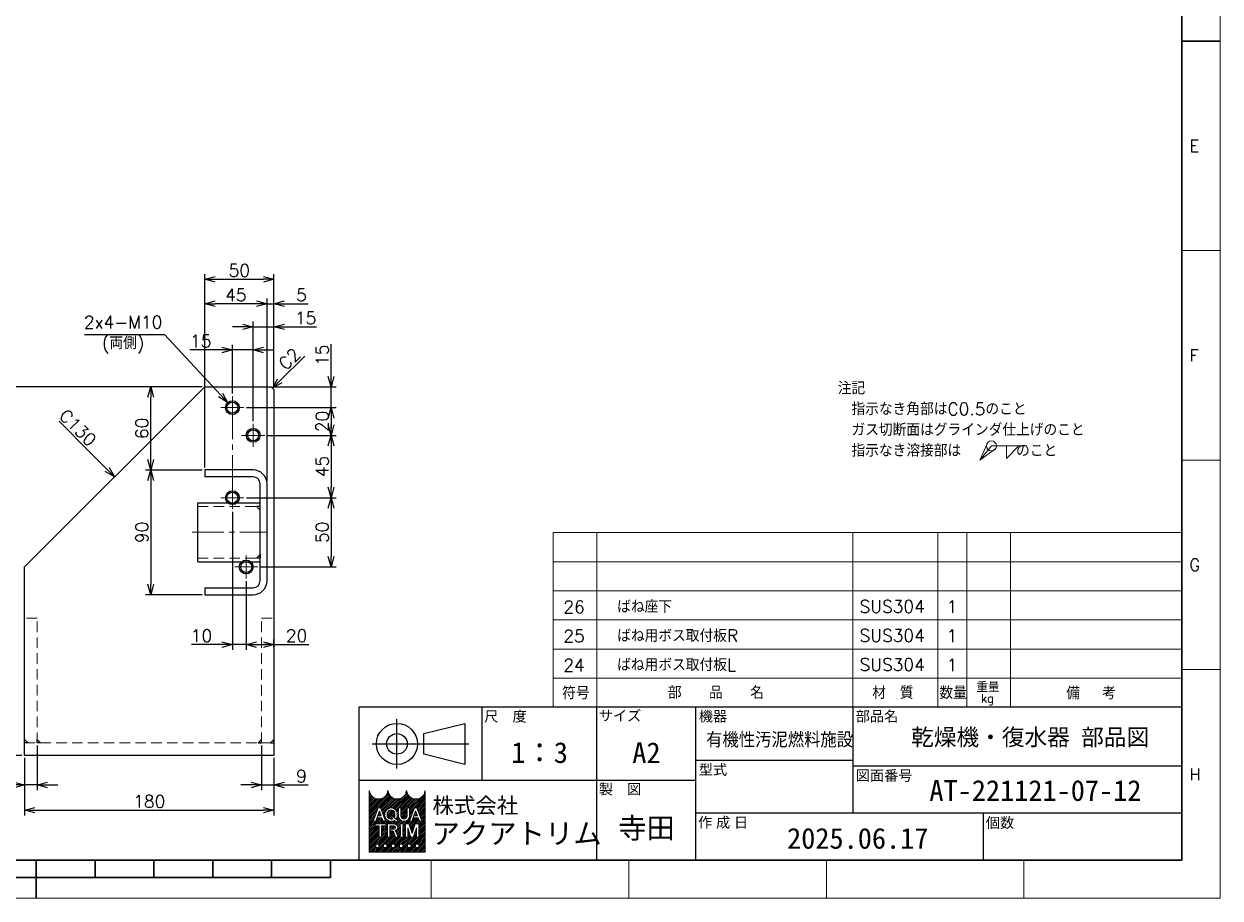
# Model space of a CAD drawing. Header units: millimetres. Extents: x 0 to 1764, y -17 to 1242.
# Drawn here: x 901 to 1764, y 0 to 631 of the extents above; entities that cross this region are included whole.
import ezdxf
from ezdxf.enums import TextEntityAlignment as Align

# ---------------------------------------------------------------- set-up
doc = ezdxf.new("R2010")
doc.units = ezdxf.units.MM
doc.header["$LTSCALE"] = 1.2
doc.header["$PDMODE"] = 99
doc.header["$PDSIZE"] = 1
doc.linetypes.add('CENTER2', pattern=[28.575, 19.05, -3.175, 3.175, -3.175])
doc.linetypes.add('HIDDEN', pattern=[9.525, 6.35, -3.175])
for name, color, linetype, lineweight in [('04_HIDDEN', 2, 'HIDDEN', 13), ('05_CENTER', 4, 'CENTER2', 13), ('07_TEXT', 3, 'Continuous', 13), ('08_DIM', 3, 'Continuous', 13), ('90_FRAME', 5, 'Continuous', 35)]:
    doc.layers.add(name, color=color, linetype=linetype, lineweight=lineweight)
doc.layers.add('91_BLANK', color=5, linetype='Continuous', lineweight=0, plot=False)
doc.styles.add('KSS_TXT', font='txt.shx', dxfattribs={"bigfont": 'extfont2.shx'})
doc.styles.add('KSS_TXT_L', font='txt.shx', dxfattribs={"height": 3, "bigfont": 'extfont2.shx'})
doc.styles.add('MS_G', font='MS Gothic.ttf')
doc.styles.get("Standard").update_dxf_attribs({"font": 'txt.shx', "bigfont": 'extfont2.shx'})
doc.styles.add('表題用', font='MS PGothic.ttf')
doc.dimstyles.new('KSS_DIM', dxfattribs={"dimscale": 3, "dimtxt": 3, "dimasz": 2.5, "dimexe": 1.25, "dimexo": 0.625, "dimtad": 1, "dimdsep": 46, "dimtxsty": 'KSS_TXT', "dimblk": 'OPEN30', "dimcen": 0, "dimazin": 2, "dimtfac": 0.75, "dimtmove": 0, "dimatfit": 3, "dimldrblk": 'OPEN30', "dimfxl": 1.25, "dimtolj": 1, "dimarcsym": 0})
doc.dimstyles.new('KSS_DIM$3', dxfattribs={"dimscale": 3, "dimtxt": 3, "dimasz": 2.5, "dimexe": 1.25, "dimexo": 0.625, "dimtad": 1, "dimtih": 1, "dimtoh": 1, "dimdsep": 46, "dimtxsty": 'KSS_TXT', "dimblk": 'OPEN30', "dimcen": 0, "dimazin": 2, "dimtfac": 0.75, "dimtofl": 0, "dimtmove": 0, "dimatfit": 3, "dimldrblk": 'OPEN30', "dimfxl": 1.25, "dimtolj": 1, "dimarcsym": 0})

# ---------------------------------------------------------------- blocks, each defined once
blk = doc.blocks.new('Weld-line')
blk.add_line((0, 0), (1, 0))
blk = doc.blocks.new('Weld10-s5')
blk.add_circle((0, 0), 2)
blk = doc.blocks.new('Weld10-a1')
for p, q in [((5, 0), (0, 5)), ((0, 5), (0, 0)), ((0, 0), (5, 0))]:
    blk.add_line(p, q)
at = {"width": 0.9}
blk.add_attdef('S', text='', height=2.8, dxfattribs=at).set_placement((-2, 1), align=Align.RIGHT)
blk.add_attdef('L', (8, 1), '', height=2.8, dxfattribs=at)
blk = doc.blocks.new('_Open30')
at = {"color": 0, "linetype": 'ByBlock', "lineweight": -2}
for p, q in [((-1, 0.268), (0, 0)), ((0, 0), (-1, -0.268)), ((0, 0), (-1, 0))]:
    blk.add_line(p, q, dxfattribs=at)
blk = doc.blocks.new('M10Tz_1')
at = {"color": 0}
for radius in [5, 4]:
    blk.add_circle((0, 0), radius, dxfattribs=at)
at = {"layer": '05_CENTER'}
for p, q in [((8.34, 0), (-8.34, 0)), ((0, -8.34), (0, 8.34))]:
    blk.add_line(p, q, dxfattribs=at)
blk = doc.blocks.new('*D223')
at = {"layer": '08_DIM', "color": 0, "lineweight": -2, "transparency": 16777216}
for p, q in [((1066.17, 344.24), (1066.17, 416.14)), ((1081.17, 368.9), (1081.17, 416.14)), ((1058.67, 412.39), (1051.17, 412.39)), ((1066.17, 412.39), (1081.17, 412.39)), ((1088.67, 412.39), (1111.92, 412.39))]:
    blk.add_line(p, q, dxfattribs=at)
at = {"layer": 'Defpoints', "color": 0, "transparency": 16777216}
for p in [(1081.17, 412.39), (1081.17, 367.02), (1066.17, 342.37)]:
    blk.add_point(p, dxfattribs=at)
at = {"layer": '08_DIM', "color": 0, "lineweight": -2, "transparency": 16777216, "xscale": 7.5, "yscale": 7.5, "zscale": 7.5}
blk.add_blockref('_Open30', (1066.17, 412.39), dxfattribs=at)
at = {"layer": '08_DIM', "color": 0, "lineweight": -2, "transparency": 16777216, "xscale": 7.5, "yscale": 7.5, "zscale": 7.5, "rotation": 180}
blk.add_blockref('_Open30', (1081.17, 412.39), dxfattribs=at)
at = {"layer": '08_DIM', "color": 0, "transparency": 16777216, "insert": (1104.05, 418.77), "char_height": 9, "attachment_point": 5, "style": 'KSS_TXT'}
blk.add_mtext('\\A1;15', dxfattribs=at)
blk = doc.blocks.new('*D224')
at = {"layer": '08_DIM', "color": 0, "lineweight": -2, "transparency": 16777216}
for p, q in [((1051.17, 364.24), (1051.17, 399.43)), ((1066.17, 344.24), (1066.17, 399.43)), ((1043.67, 395.68), (1020.42, 395.68)), ((1066.17, 395.68), (1051.17, 395.68)), ((1073.67, 395.68), (1081.17, 395.68))]:
    blk.add_line(p, q, dxfattribs=at)
at = {"layer": 'Defpoints', "color": 0, "transparency": 16777216}
for p in [(1051.17, 395.68), (1051.17, 362.37), (1066.17, 342.37)]:
    blk.add_point(p, dxfattribs=at)
at = {"layer": '08_DIM', "color": 0, "lineweight": -2, "transparency": 16777216, "xscale": 7.5, "yscale": 7.5, "zscale": 7.5}
blk.add_blockref('_Open30', (1051.17, 395.68), dxfattribs=at)
at = {"layer": '08_DIM', "color": 0, "lineweight": -2, "transparency": 16777216, "xscale": 7.5, "yscale": 7.5, "zscale": 7.5, "rotation": 180}
blk.add_blockref('_Open30', (1066.17, 395.68), dxfattribs=at)
at = {"layer": '08_DIM', "color": 0, "transparency": 16777216, "insert": (1028.3, 402.07), "char_height": 9, "attachment_point": 5, "style": 'KSS_TXT'}
blk.add_mtext('\\A1;15', dxfattribs=at)
blk = doc.blocks.new('*D225')
at = {"layer": '08_DIM', "color": 0, "lineweight": -2, "transparency": 16777216}
for p, q in [((1016.3, 369.02), (988.48, 369.02)), ((992.23, 316.52), (992.23, 361.52)), ((1029.3, 309.02), (988.48, 309.02))]:
    blk.add_line(p, q, dxfattribs=at)
at = {"layer": 'Defpoints', "color": 0, "transparency": 16777216}
for p in [(992.23, 369.02), (1018.17, 369.02), (1031.17, 309.02)]:
    blk.add_point(p, dxfattribs=at)
at = {"layer": '08_DIM', "color": 0, "lineweight": -2, "transparency": 16777216, "xscale": 7.5, "yscale": 7.5, "zscale": 7.5}
for p, rotation in [((992.23, 369.02), 90), ((992.23, 309.02), 270)]:
    blk.add_blockref('_Open30', p, dxfattribs=dict(at, rotation=rotation))
at = {"layer": '08_DIM', "color": 0, "transparency": 16777216, "insert": (985.86, 339.02), "char_height": 9, "attachment_point": 5, "rotation": 90, "style": 'KSS_TXT'}
blk.add_mtext('\\A1;60', dxfattribs=at)
blk = doc.blocks.new('*D226')
at = {"layer": '08_DIM', "color": 0, "lineweight": -2, "transparency": 16777216}
for p, q in [((1029.3, 309.02), (988.48, 309.02)), ((992.23, 301.52), (992.23, 226.52)), ((1029.3, 219.02), (988.48, 219.02))]:
    blk.add_line(p, q, dxfattribs=at)
at = {"layer": 'Defpoints', "color": 0, "transparency": 16777216}
for p in [(1031.17, 309.02), (992.23, 219.02), (1031.17, 219.02)]:
    blk.add_point(p, dxfattribs=at)
at = {"layer": '08_DIM', "color": 0, "lineweight": -2, "transparency": 16777216, "xscale": 7.5, "yscale": 7.5, "zscale": 7.5}
for p, rotation in [((992.23, 309.02), 90), ((992.23, 219.02), 270)]:
    blk.add_blockref('_Open30', p, dxfattribs=dict(at, rotation=rotation))
at = {"layer": '08_DIM', "color": 0, "transparency": 16777216, "insert": (985.86, 264.02), "char_height": 9, "attachment_point": 5, "rotation": 90, "style": 'KSS_TXT'}
blk.add_mtext('\\A1;90', dxfattribs=at)
blk = doc.blocks.new('*D227')
at = {"layer": '08_DIM', "color": 0, "lineweight": -2, "transparency": 16777216}
for p, q in [((1122.39, 376.52), (1122.39, 399.77)), ((1081.05, 369.02), (1126.14, 369.02)), ((1122.39, 354.02), (1122.39, 369.02)), ((1061.39, 354.02), (1126.14, 354.02)), ((1122.39, 346.52), (1122.39, 339.02))]:
    blk.add_line(p, q, dxfattribs=at)
at = {"layer": 'Defpoints', "color": 0, "transparency": 16777216}
for p in [(1079.17, 369.02), (1122.39, 369.02), (1059.51, 354.02)]:
    blk.add_point(p, dxfattribs=at)
at = {"layer": '08_DIM', "color": 0, "lineweight": -2, "transparency": 16777216, "xscale": 7.5, "yscale": 7.5, "zscale": 7.5}
for p, rotation in [((1122.39, 369.02), 270), ((1122.39, 354.02), 90)]:
    blk.add_blockref('_Open30', p, dxfattribs=dict(at, rotation=rotation))
at = {"layer": '08_DIM', "color": 0, "transparency": 16777216, "insert": (1116.01, 391.9), "char_height": 9, "attachment_point": 5, "rotation": 90, "style": 'KSS_TXT'}
blk.add_mtext('\\A1;15', dxfattribs=at)
blk = doc.blocks.new('*D228')
at = {"layer": '08_DIM', "color": 0, "lineweight": -2, "transparency": 16777216}
for p, q in [((1061.39, 354.02), (1126.14, 354.02)), ((1122.39, 346.52), (1122.39, 341.52)), ((1076.39, 334.02), (1126.14, 334.02))]:
    blk.add_line(p, q, dxfattribs=at)
at = {"layer": 'Defpoints', "color": 0, "transparency": 16777216}
for p in [(1059.51, 354.02), (1074.51, 334.02), (1122.39, 334.02)]:
    blk.add_point(p, dxfattribs=at)
at = {"layer": '08_DIM', "color": 0, "lineweight": -2, "transparency": 16777216, "xscale": 7.5, "yscale": 7.5, "zscale": 7.5}
for p, rotation in [((1122.39, 354.02), 90), ((1122.39, 334.02), 270)]:
    blk.add_blockref('_Open30', p, dxfattribs=dict(at, rotation=rotation))
at = {"layer": '08_DIM', "color": 0, "transparency": 16777216, "insert": (1116.02, 344.02), "char_height": 9, "attachment_point": 5, "rotation": 90, "style": 'KSS_TXT'}
blk.add_mtext('\\A1;20', dxfattribs=at)
blk = doc.blocks.new('*D229')
at = {"layer": '08_DIM', "color": 0, "lineweight": -2, "transparency": 16777216}
for p, q in [((1076.39, 334.02), (1126.14, 334.02)), ((1122.39, 326.52), (1122.39, 296.52)), ((1061.39, 289.02), (1126.14, 289.02))]:
    blk.add_line(p, q, dxfattribs=at)
at = {"layer": 'Defpoints', "color": 0, "transparency": 16777216}
for p in [(1074.51, 334.02), (1059.51, 289.02), (1122.39, 289.02)]:
    blk.add_point(p, dxfattribs=at)
at = {"layer": '08_DIM', "color": 0, "lineweight": -2, "transparency": 16777216, "xscale": 7.5, "yscale": 7.5, "zscale": 7.5}
for p, rotation in [((1122.39, 334.02), 90), ((1122.39, 289.02), 270)]:
    blk.add_blockref('_Open30', p, dxfattribs=dict(at, rotation=rotation))
at = {"layer": '08_DIM', "color": 0, "transparency": 16777216, "insert": (1116.01, 311.52), "char_height": 9, "attachment_point": 5, "rotation": 90, "style": 'KSS_TXT'}
blk.add_mtext('\\A1;45', dxfattribs=at)
blk = doc.blocks.new('*D230')
at = {"layer": '08_DIM', "color": 0, "lineweight": -2, "transparency": 16777216}
for p, q in [((1061.39, 289.02), (1126.14, 289.02)), ((1122.39, 281.52), (1122.39, 246.52)), ((1071.39, 239.02), (1126.14, 239.02))]:
    blk.add_line(p, q, dxfattribs=at)
at = {"layer": 'Defpoints', "color": 0, "transparency": 16777216}
for p in [(1059.51, 289.02), (1069.51, 239.02), (1122.39, 239.02)]:
    blk.add_point(p, dxfattribs=at)
at = {"layer": '08_DIM', "color": 0, "lineweight": -2, "transparency": 16777216, "xscale": 7.5, "yscale": 7.5, "zscale": 7.5}
for p, rotation in [((1122.39, 289.02), 90), ((1122.39, 239.02), 270)]:
    blk.add_blockref('_Open30', p, dxfattribs=dict(at, rotation=rotation))
at = {"layer": '08_DIM', "color": 0, "transparency": 16777216, "insert": (1116.01, 264.02), "char_height": 9, "attachment_point": 5, "rotation": 90, "style": 'KSS_TXT'}
blk.add_mtext('\\A1;50', dxfattribs=at)
blk = doc.blocks.new('*D231')
at = {"layer": '08_DIM', "color": 0, "lineweight": -2, "transparency": 16777216}
for p, q in [((1076.17, 300.9), (1076.17, 432.79)), ((1081.17, 368.9), (1081.17, 432.79)), ((1068.67, 429.04), (1061.17, 429.04)), ((1076.17, 429.04), (1081.17, 429.04)), ((1088.67, 429.04), (1105.92, 429.04))]:
    blk.add_line(p, q, dxfattribs=at)
at = {"layer": 'Defpoints', "color": 0, "transparency": 16777216}
for p in [(1081.17, 429.04), (1081.17, 367.02), (1076.17, 299.02)]:
    blk.add_point(p, dxfattribs=at)
at = {"layer": '08_DIM', "color": 0, "lineweight": -2, "transparency": 16777216, "xscale": 7.5, "yscale": 7.5, "zscale": 7.5}
blk.add_blockref('_Open30', (1076.17, 429.04), dxfattribs=at)
at = {"layer": '08_DIM', "color": 0, "lineweight": -2, "transparency": 16777216, "xscale": 7.5, "yscale": 7.5, "zscale": 7.5, "rotation": 180}
blk.add_blockref('_Open30', (1081.17, 429.04), dxfattribs=at)
at = {"layer": '08_DIM', "color": 0, "transparency": 16777216, "insert": (1101.05, 435.42), "char_height": 9, "attachment_point": 5, "style": 'KSS_TXT'}
blk.add_mtext('\\A1;5', dxfattribs=at)
blk = doc.blocks.new('*D232')
at = {"layer": '08_DIM', "color": 0, "lineweight": -2, "transparency": 16777216}
for p, q in [((1031.17, 310.9), (1031.17, 432.79)), ((1076.17, 300.9), (1076.17, 432.79)), ((1068.67, 429.04), (1038.67, 429.04))]:
    blk.add_line(p, q, dxfattribs=at)
at = {"layer": 'Defpoints', "color": 0, "transparency": 16777216}
for p in [(1031.17, 429.04), (1031.17, 309.02), (1076.17, 299.02)]:
    blk.add_point(p, dxfattribs=at)
at = {"layer": '08_DIM', "color": 0, "lineweight": -2, "transparency": 16777216, "xscale": 7.5, "yscale": 7.5, "zscale": 7.5, "rotation": 180}
blk.add_blockref('_Open30', (1031.17, 429.04), dxfattribs=at)
at = {"layer": '08_DIM', "color": 0, "lineweight": -2, "transparency": 16777216, "xscale": 7.5, "yscale": 7.5, "zscale": 7.5}
blk.add_blockref('_Open30', (1076.17, 429.04), dxfattribs=at)
at = {"layer": '08_DIM', "color": 0, "transparency": 16777216, "insert": (1053.67, 435.42), "char_height": 9, "attachment_point": 5, "style": 'KSS_TXT'}
blk.add_mtext('\\A1;45', dxfattribs=at)
blk = doc.blocks.new('*D233')
at = {"layer": '08_DIM', "color": 0, "lineweight": -2, "transparency": 16777216}
for p, q in [((1031.17, 370.9), (1031.17, 450.44)), ((1081.17, 368.9), (1081.17, 450.44)), ((1038.67, 446.69), (1073.67, 446.69))]:
    blk.add_line(p, q, dxfattribs=at)
at = {"layer": 'Defpoints', "color": 0, "transparency": 16777216}
for p in [(1081.17, 446.69), (1031.17, 369.02), (1081.17, 367.02)]:
    blk.add_point(p, dxfattribs=at)
at = {"layer": '08_DIM', "color": 0, "lineweight": -2, "transparency": 16777216, "xscale": 7.5, "yscale": 7.5, "zscale": 7.5, "rotation": 180}
blk.add_blockref('_Open30', (1031.17, 446.69), dxfattribs=at)
at = {"layer": '08_DIM', "color": 0, "lineweight": -2, "transparency": 16777216, "xscale": 7.5, "yscale": 7.5, "zscale": 7.5}
blk.add_blockref('_Open30', (1081.17, 446.69), dxfattribs=at)
at = {"layer": '08_DIM', "color": 0, "transparency": 16777216, "insert": (1056.17, 453.07), "char_height": 9, "attachment_point": 5, "style": 'KSS_TXT'}
blk.add_mtext('\\A1;50', dxfattribs=at)
blk = doc.blocks.new('*D234')
at = {"layer": '08_DIM', "color": 0, "lineweight": -2, "transparency": 16777216}
for p, q in [((901.17, 101.15), (901.17, 59.68)), ((1081.17, 101.15), (1081.17, 59.68)), ((908.67, 63.43), (1073.67, 63.43))]:
    blk.add_line(p, q, dxfattribs=at)
at = {"layer": 'Defpoints', "color": 0, "transparency": 16777216}
for p in [(901.17, 103.02), (1081.17, 103.02), (1081.17, 63.43)]:
    blk.add_point(p, dxfattribs=at)
at = {"layer": '08_DIM', "color": 0, "lineweight": -2, "transparency": 16777216, "xscale": 7.5, "yscale": 7.5, "zscale": 7.5, "rotation": 180}
blk.add_blockref('_Open30', (901.17, 63.43), dxfattribs=at)
at = {"layer": '08_DIM', "color": 0, "lineweight": -2, "transparency": 16777216, "xscale": 7.5, "yscale": 7.5, "zscale": 7.5}
blk.add_blockref('_Open30', (1081.17, 63.43), dxfattribs=at)
at = {"layer": '08_DIM', "color": 0, "transparency": 16777216, "insert": (991.17, 69.81), "char_height": 9, "attachment_point": 5, "style": 'KSS_TXT'}
blk.add_mtext('\\A1;180', dxfattribs=at)
blk = doc.blocks.new('*D235')
at = {"layer": '08_DIM', "color": 0, "lineweight": -2, "transparency": 16777216}
for p, q in [((1051.17, 278.81), (1051.17, 179.24)), ((1061.17, 228.81), (1061.17, 179.24)), ((1043.67, 182.99), (1021.55, 182.99)), ((1061.17, 182.99), (1051.17, 182.99)), ((1068.67, 182.99), (1076.17, 182.99))]:
    blk.add_line(p, q, dxfattribs=at)
at = {"layer": 'Defpoints', "color": 0, "transparency": 16777216}
for p in [(1051.17, 280.68), (1061.17, 230.68), (1051.17, 182.99)]:
    blk.add_point(p, dxfattribs=at)
at = {"layer": '08_DIM', "color": 0, "lineweight": -2, "transparency": 16777216, "xscale": 7.5, "yscale": 7.5, "zscale": 7.5}
blk.add_blockref('_Open30', (1051.17, 182.99), dxfattribs=at)
at = {"layer": '08_DIM', "color": 0, "lineweight": -2, "transparency": 16777216, "xscale": 7.5, "yscale": 7.5, "zscale": 7.5, "rotation": 180}
blk.add_blockref('_Open30', (1061.17, 182.99), dxfattribs=at)
at = {"layer": '08_DIM', "color": 0, "transparency": 16777216, "insert": (1028.86, 189.37), "char_height": 9, "attachment_point": 5, "style": 'KSS_TXT'}
blk.add_mtext('\\A1;10', dxfattribs=at)
blk = doc.blocks.new('*D236')
at = {"layer": '08_DIM', "color": 0, "lineweight": -2, "transparency": 16777216}
for p, q in [((1061.17, 228.81), (1061.17, 179.24)), ((1068.67, 182.99), (1073.67, 182.99)), ((1081.17, 181.12), (1081.17, 186.74)), ((1081.17, 182.99), (1106.3, 182.99))]:
    blk.add_line(p, q, dxfattribs=at)
at = {"layer": 'Defpoints', "color": 0, "transparency": 16777216}
for p in [(1061.17, 230.68), (1081.17, 182.99), (1081.17, 179.24)]:
    blk.add_point(p, dxfattribs=at)
at = {"layer": '08_DIM', "color": 0, "lineweight": -2, "transparency": 16777216, "xscale": 7.5, "yscale": 7.5, "zscale": 7.5, "rotation": 180}
blk.add_blockref('_Open30', (1061.17, 182.99), dxfattribs=at)
at = {"layer": '08_DIM', "color": 0, "lineweight": -2, "transparency": 16777216, "xscale": 7.5, "yscale": 7.5, "zscale": 7.5}
blk.add_blockref('_Open30', (1081.17, 182.99), dxfattribs=at)
at = {"layer": '08_DIM', "color": 0, "transparency": 16777216, "insert": (1097.48, 189.37), "char_height": 9, "attachment_point": 5, "style": 'KSS_TXT'}
blk.add_mtext('\\A1;20', dxfattribs=at)
blk = doc.blocks.new('*D243')
at = {"layer": '08_DIM', "color": 0, "lineweight": -2, "transparency": 16777216}
for p, q in [((910.17, 110.15), (910.17, 77.89)), ((901.17, 101.15), (901.17, 77.89)), ((893.67, 81.64), (876.42, 81.64)), ((910.17, 81.64), (901.17, 81.64)), ((917.67, 81.64), (925.17, 81.64))]:
    blk.add_line(p, q, dxfattribs=at)
at = {"layer": 'Defpoints', "color": 0, "transparency": 16777216}
for p in [(910.17, 112.02), (901.17, 103.02), (901.17, 81.64)]:
    blk.add_point(p, dxfattribs=at)
at = {"layer": '08_DIM', "color": 0, "lineweight": -2, "transparency": 16777216, "xscale": 7.5, "yscale": 7.5, "zscale": 7.5}
blk.add_blockref('_Open30', (901.17, 81.64), dxfattribs=at)
at = {"layer": '08_DIM', "color": 0, "lineweight": -2, "transparency": 16777216, "xscale": 7.5, "yscale": 7.5, "zscale": 7.5, "rotation": 180}
blk.add_blockref('_Open30', (910.17, 81.64), dxfattribs=at)
at = {"layer": '08_DIM', "color": 0, "transparency": 16777216, "insert": (881.3, 88.02), "char_height": 9, "attachment_point": 5, "style": 'KSS_TXT'}
blk.add_mtext('\\A1;9', dxfattribs=at)
blk = doc.blocks.new('*D244')
at = {"layer": '08_DIM', "color": 0, "lineweight": -2, "transparency": 16777216}
for p, q in [((1072.17, 110.15), (1072.17, 77.89)), ((1081.17, 101.15), (1081.17, 77.89)), ((1064.67, 81.64), (1057.17, 81.64)), ((1072.17, 81.64), (1081.17, 81.64)), ((1088.67, 81.64), (1105.92, 81.64))]:
    blk.add_line(p, q, dxfattribs=at)
at = {"layer": 'Defpoints', "color": 0, "transparency": 16777216}
for p in [(1072.17, 112.02), (1081.17, 103.02), (1081.17, 81.64)]:
    blk.add_point(p, dxfattribs=at)
at = {"layer": '08_DIM', "color": 0, "lineweight": -2, "transparency": 16777216, "xscale": 7.5, "yscale": 7.5, "zscale": 7.5}
blk.add_blockref('_Open30', (1072.17, 81.64), dxfattribs=at)
at = {"layer": '08_DIM', "color": 0, "lineweight": -2, "transparency": 16777216, "xscale": 7.5, "yscale": 7.5, "zscale": 7.5, "rotation": 180}
blk.add_blockref('_Open30', (1081.17, 81.64), dxfattribs=at)
at = {"layer": '08_DIM', "color": 0, "transparency": 16777216, "insert": (1101.05, 88.02), "char_height": 9, "attachment_point": 5, "style": 'KSS_TXT'}
blk.add_mtext('\\A1;9', dxfattribs=at)
blk = doc.blocks.new('*D249')
at = {"layer": '08_DIM', "color": 0, "lineweight": -2, "transparency": 16777216}
for p, q in [((944.35, 406.74), (1002.1, 406.74)), ((1002.1, 406.74), (1042.65, 363.17))]:
    blk.add_line(p, q, dxfattribs=at)
at = {"layer": 'Defpoints', "color": 0, "transparency": 16777216}
for p in [(1047.76, 357.68), (1054.58, 350.36)]:
    blk.add_point(p, dxfattribs=at)
at = {"layer": '08_DIM', "color": 0, "lineweight": -2, "transparency": 16777216, "xscale": 7.5, "yscale": 7.5, "zscale": 7.5, "rotation": 312.9489693642825}
blk.add_blockref('_Open30', (1047.76, 357.68), dxfattribs=at)
at = {"layer": '08_DIM', "color": 0, "transparency": 16777216, "insert": (972.29, 406.74), "char_height": 9, "attachment_point": 5, "style": 'KSS_TXT'}
blk.add_mtext('\\A1;2x4-M10\\P(両側)', dxfattribs=at)
blk = doc.blocks.new('*D250')
at = {"layer": '08_DIM', "color": 0, "lineweight": -2, "transparency": 16777216}
blk.add_line((1085.47, 373.33), (1103.45, 391.31), dxfattribs=at)
at = {"layer": 'Defpoints', "color": 0, "transparency": 16777216}
for p in [(1126.53, 414.38), (1126.53, 414.38), (1080.17, 368.02)]:
    blk.add_point(p, dxfattribs=at)
at = {"layer": '08_DIM', "color": 0, "lineweight": -2, "transparency": 16777216, "xscale": 7.5, "yscale": 7.5, "zscale": 7.5, "rotation": 225}
blk.add_blockref('_Open30', (1080.17, 368.02), dxfattribs=at)
at = {"layer": '08_DIM', "color": 0, "transparency": 16777216, "insert": (1092.32, 389.19), "char_height": 9, "attachment_point": 5, "rotation": 45, "style": 'KSS_TXT'}
blk.add_mtext('\\A1;C2', dxfattribs=at)
blk = doc.blocks.new('*D251')
at = {"layer": '08_DIM', "color": 0, "lineweight": -2, "transparency": 16777216}
for p, q in [((1029.3, 369.02), (866.59, 369.02)), ((870.34, 110.52), (870.34, 361.52)), ((899.3, 103.02), (866.59, 103.02))]:
    blk.add_line(p, q, dxfattribs=at)
at = {"layer": 'Defpoints', "color": 0, "transparency": 16777216}
for p in [(870.34, 369.02), (1031.17, 369.02), (901.17, 103.02)]:
    blk.add_point(p, dxfattribs=at)
at = {"layer": '08_DIM', "color": 0, "lineweight": -2, "transparency": 16777216, "xscale": 7.5, "yscale": 7.5, "zscale": 7.5}
for p, rotation in [((870.34, 369.02), 90), ((870.34, 103.02), 270)]:
    blk.add_blockref('_Open30', p, dxfattribs=dict(at, rotation=rotation))
at = {"layer": '08_DIM', "color": 0, "transparency": 16777216, "insert": (863.97, 236.02), "char_height": 9, "attachment_point": 5, "rotation": 90, "style": 'KSS_TXT'}
blk.add_mtext('\\A1;266', dxfattribs=at)
blk = doc.blocks.new('Jis_w20130906110600')
blk.add_blockref('Weld10-s5', (0, 0))
at = {"xscale": -1, "rotation": 180}
blk.add_blockref('Weld10-a1', (6, 0), dxfattribs=at)
at = {"layer": '08_DIM', "xscale": 14, "yscale": 14, "zscale": 14}
blk.add_blockref('Weld-line', (0, 0), dxfattribs=at)
at = {"style": 'KSS_TXT', "flags": 1}
blk.add_attdef('JISINFO', (0, 0), '', height=3, dxfattribs=at)
at = {"layer": '08_DIM'}
blk.add_leader([(-4.63, -5.77), (0, 0)], dimstyle='KSS_DIM', dxfattribs=at)

msp = doc.modelspace()

# ---------------------------------------------------------------- hatches: boundary and pattern name
at = {"layer": '90_FRAME', "lineweight": 5}
h = msp.add_hatch(dxfattribs=at)
h.set_pattern_fill('_USER', color=4, scale=0.9, angle=45, pattern_type=0)
h.set_pattern_definition([(45, (-709.2579, -11.2265), (-0.6363961, 0.6363961), [])])
edge = h.paths.add_edge_path()
edge.add_arc((1190.33, 77.307), 0.192, 90, 180)
edge.add_ellipse((1183.606, 77.307), major_axis=(-6.532, 0), ratio=0.8823529, start_angle=360, end_angle=540, ccw=False)
edge.add_arc((1176.882, 77.307), 0.192, 3.187318, 180)
edge.add_ellipse((1170.158, 77.307), major_axis=(-6.532, 0), ratio=0.8823529, start_angle=360, end_angle=540, ccw=False)
edge.add_arc((1163.433, 77.307), 0.192, 3.187318, 180)
edge.add_ellipse((1156.709, 77.307), major_axis=(-6.532, 0), ratio=0.8823529, start_angle=360, end_angle=540, ccw=False)
edge.add_arc((1149.985, 77.307), 0.192, 3.187318, 90)
edge.add_line((1149.985, 77.499), (1149.985, 33.119))
edge.add_line((1149.985, 33.119), (1190.33, 33.119))
edge.add_line((1190.33, 33.119), (1190.33, 77.499))
h.paths.add_polyline_path([(1156.491, 65.047), (1158.084, 65.047), (1161.706, 55.487), (1161.706, 55.441), (1159.981, 55.441), (1159.08, 57.973), (1155.533, 57.973), (1156.053, 59.433), (1158.56, 59.433), (1157.287, 63.007), (1154.593, 55.441), (1152.868, 55.441), (1152.868, 55.487)], flags=16)
edge = h.paths.add_edge_path(flags=16)
edge.add_ellipse((1165.715, 60.82), major_axis=(-4.419, 0), ratio=0.9565217, start_angle=180, end_angle=360, ccw=False)
edge.add_line((1170.134, 60.82), (1170.134, 59.667))
edge.add_ellipse((1165.715, 59.667), major_axis=(-4.419, 0), ratio=0.9565217, start_angle=143.33265, end_angle=180, ccw=False)
edge.add_line((1169.202, 57.071), (1167.964, 58.092))
edge.add_ellipse((1165.715, 59.781), major_axis=(2.818, 0), ratio=0.9950358, start_angle=-36.905754, end_angle=0)
edge.add_line((1168.533, 59.78), (1168.533, 60.707))
edge.add_ellipse((1165.715, 60.707), major_axis=(2.818, 0), ratio=0.9947183, start_angle=360, end_angle=540)
edge.add_line((1162.897, 60.707), (1162.897, 59.78))
edge.add_ellipse((1165.715, 59.781), major_axis=(2.818, 0), ratio=0.9950358, start_angle=-180, end_angle=-65.651022)
edge.add_line((1166.872, 57.224), (1166.087, 57.988))
edge.add_line((1166.087, 57.988), (1166.938, 58.891))
edge.add_line((1166.938, 58.891), (1170.497, 55.959))
edge.add_line((1170.497, 55.959), (1169.385, 54.779))
edge.add_line((1169.385, 54.779), (1168.049, 56.079))
edge.add_ellipse((1165.715, 59.667), major_axis=(-4.419, 0), ratio=0.9565217, start_angle=0, end_angle=123.036902, ccw=False)
edge.add_line((1161.296, 59.667), (1161.296, 60.82))
h.paths.add_polyline_path([(1161.992, 53.52), (1161.992, 52.175), (1159.11, 52.175, 0.4142136), (1158.918, 51.983), (1158.918, 43.914), (1157.189, 43.914), (1157.189, 51.983, 0.4142136), (1156.997, 52.175), (1154.115, 52.175), (1154.115, 53.52)], flags=16)
edge = h.paths.add_edge_path(flags=16)
edge.add_line((1163.087, 53.52), (1167.505, 53.52))
edge.add_ellipse((1167.505, 50.993), major_axis=(-3.101, 0), ratio=0.8148203, start_angle=115.670702, end_angle=270, ccw=False)
edge.add_arc((1167.981, 47.568), 1.256, 22.272952, 58.553113, ccw=False)
edge.add_line((1169.143, 48.044), (1170.799, 43.991))
edge.add_line((1170.799, 43.991), (1170.799, 43.914))
edge.add_line((1170.799, 43.914), (1168.935, 43.914))
edge.add_line((1168.935, 43.914), (1167.473, 47.984))
edge.add_arc((1166.76, 47.697), 0.768, 21.928298, 90)
edge.add_line((1166.76, 48.466), (1164.873, 48.466))
edge.add_line((1164.873, 48.466), (1164.873, 49.811))
edge.add_line((1164.873, 49.811), (1167.736, 49.811))
edge.add_arc((1167.695, 50.993), 1.183, 271.997057, 448.002943)
edge.add_line((1167.736, 52.175), (1164.816, 52.175))
edge.add_line((1164.816, 52.175), (1164.816, 43.914))
edge.add_line((1164.816, 43.914), (1163.087, 43.914))
edge.add_line((1163.087, 43.914), (1163.087, 53.52))
h.paths.add_polyline_path([(1171.022, 65.047), (1172.751, 65.047), (1172.751, 59.667, 0.1750306), (1173.514, 57.466, 0.2571496), (1176.599, 57.466, 0.1750306), (1177.362, 59.667), (1177.362, 65.047), (1179.091, 65.047), (1179.091, 59.32, -0.3793912), (1175.345, 55.441), (1174.768, 55.441, -0.3793912), (1171.022, 59.32)], flags=16)
h.paths.add_polyline_path([(1172.256, 53.52), (1174.369, 53.52), (1174.369, 52.175, 0.4142136), (1174.177, 51.983), (1174.177, 45.451, 0.4142136), (1174.369, 45.259), (1174.369, 43.914), (1172.256, 43.914), (1172.256, 45.259, 0.4142136), (1172.448, 45.451), (1172.448, 51.983, 0.4142136), (1172.256, 52.175)], flags=16)
h.paths.add_polyline_path([(1176.1, 53.52), (1178.609, 53.52), (1180.903, 46.543), (1183.197, 53.52), (1185.708, 53.52), (1185.708, 43.914), (1183.978, 43.914), (1183.978, 50.638), (1181.768, 43.914), (1180.038, 43.914), (1177.827, 50.638), (1177.829, 43.914), (1176.1, 43.914)], flags=16)
h.paths.add_polyline_path([(1182.616, 65.047), (1184.209, 65.047), (1187.831, 55.487), (1187.831, 55.441), (1186.106, 55.441), (1185.205, 57.973), (1181.658, 57.973), (1182.178, 59.433), (1184.685, 59.433), (1183.412, 63.007), (1180.718, 55.441), (1178.994, 55.441), (1178.994, 55.487)], flags=16)
h.paths.add_polyline_path([(1154.596, 38.883), (1156.901, 38.883), (1156.901, 36.577), (1154.596, 36.577)], flags=16)
h.paths.add_polyline_path([(1160.36, 38.883), (1162.665, 38.883), (1162.665, 36.577), (1160.36, 36.577)], flags=16)
h.paths.add_polyline_path([(1166.123, 38.883), (1168.429, 38.883), (1168.429, 36.577), (1166.123, 36.577)], flags=16)
h.paths.add_polyline_path([(1171.887, 38.883), (1174.192, 38.883), (1174.192, 36.577), (1171.887, 36.577)], flags=16)
h.paths.add_polyline_path([(1177.65, 38.883), (1179.956, 38.883), (1179.956, 36.577), (1177.65, 36.577)], flags=16)
h.paths.add_polyline_path([(1183.414, 38.883), (1185.719, 38.883), (1185.719, 36.577), (1183.414, 36.577)], flags=16)

# ---------------------------------------------------------------- linework, layer by layer
at = {"color": 0}
for p, q in [((901.171, 239.025), (1031.171, 369.025)), ((1031.171, 369.025), (1079.171, 369.025)), ((1079.171, 369.025), (1081.171, 367.025)), ((1081.171, 367.025), (1081.171, 103.025)), ((1066.171, 304.025), (1031.171, 304.025)), ((1071.171, 229.025), (1071.171, 299.025)), ((1026.171, 285.375), (1071.171, 285.375)), ((1026.171, 242.675), (1026.171, 285.375)), ((1026.171, 242.675), (1071.171, 242.675)), ((901.171, 103.025), (901.171, 239.025)), ((901.171, 239.025), (901.171, 239.025)), ((1031.171, 224.025), (1066.171, 224.025)), ((1081.171, 103.025), (901.171, 103.025))]:
    msp.add_line(p, q, dxfattribs=at)
msp.add_lwpolyline([(1031.171, 224.025), (1031.171, 219.025), (1066.171, 219.025, 0.4142136), (1076.171, 229.025), (1076.171, 299.025, 0.4142136), (1066.171, 309.025), (1031.171, 309.025), (1031.171, 304.025)], format="xyb", dxfattribs=at)
at = {"color": 3}
for points in [[(1071.171, 282.575), (1068.671, 282.575), (1068.671, 282.575), (1071.171, 280.075)], [(1071.171, 245.475), (1068.671, 245.475), (1068.671, 245.475), (1071.171, 247.975)], [(901.171, 112.025), (901.171, 114.525), (901.171, 114.525), (903.671, 112.025)], [(910.171, 112.025), (910.171, 114.525), (910.171, 114.525), (912.671, 112.025)], [(1072.171, 112.025), (1072.171, 114.525), (1072.171, 114.525), (1069.671, 112.025)], [(1081.171, 112.025), (1081.171, 114.525), (1081.171, 114.525), (1078.671, 112.025)]]:
    msp.add_lwpolyline(points, close=True, dxfattribs=at)
at = {"color": 0}
for centre, start, end in [((1066.171, 299.025), 0, 90), ((1066.171, 229.025), 270, 0)]:
    msp.add_arc(centre, 5, start, end, dxfattribs=at)
at = {"layer": '04_HIDDEN'}
for p, q in [((1026.171, 282.575), (1071.171, 282.575)), ((1026.171, 245.475), (1071.171, 245.475)), ((901.171, 112.025), (1081.171, 112.025))]:
    msp.add_line(p, q, dxfattribs=at)
for points in [[(901.171, 112.025), (910.171, 112.025), (910.171, 202.025), (901.171, 202.025)], [(1081.171, 112.025), (1072.171, 112.025), (1072.171, 202.025), (1081.171, 202.025)]]:
    msp.add_lwpolyline(points, close=True, dxfattribs=at)
at = {"layer": '05_CENTER'}
for p, q in [((1051.171, 354.025), (1051.171, 289.025)), ((1022.148, 264.025), (1076.171, 264.025))]:
    msp.add_line(p, q, dxfattribs=at)
at = {"layer": '90_FRAME'}
for p, q in [((1764.068, 618.618), (1736.459, 618.618)), ((909.6, 0), (909.6, 27.485)), ((952.076, 14.743), (952.076, 27.485)), ((994.551, 14.743), (994.551, 27.485)), ((1037.026, 14.743), (1037.026, 27.485)), ((1079.501, 14.743), (1079.501, 27.485)), ((1121.977, 14.743), (1121.977, 27.485)), ((697.224, 14.743), (1121.977, 14.743))]:
    msp.add_line(p, q, dxfattribs=at)
at = {"layer": '90_FRAME', "color": 4, "lineweight": 13}
for p, q in [((1764.068, 467.394), (1736.459, 467.394)), ((1764.068, 316.17), (1736.459, 316.17)), ((1282.795, 263.8), (1282.795, 137.8)), ((1282.795, 263.8), (1736.459, 263.8)), ((1314.295, 263.8), (1314.295, 137.8)), ((1499.066, 263.8), (1499.066, 137.8)), ((1560.398, 263.8), (1560.398, 137.8)), ((1581.398, 263.8), (1581.398, 137.8)), ((1612.898, 263.8), (1612.898, 137.8)), ((1282.795, 242.8), (1736.459, 242.8)), ((1282.795, 221.8), (1736.459, 221.8)), ((1282.795, 200.8), (1736.459, 200.8)), ((1282.795, 179.8), (1736.459, 179.8)), ((1764.068, 164.946), (1736.459, 164.946)), ((1282.795, 158.8), (1736.459, 158.8)), ((1194.737, 0), (1194.737, 27.485)), ((1337.305, 0), (1337.305, 27.485)), ((1479.873, 0), (1479.873, 27.485)), ((1622.441, 0), (1622.441, 27.485))]:
    msp.add_line(p, q, dxfattribs=at)
at = {"layer": '90_FRAME', "color": 0, "lineweight": 25}
for p, q in [((1231.559, 84.764), (1231.559, 137.8)), ((1314.295, 27.485), (1314.295, 137.8)), ((1385.78, 27.485), (1385.78, 137.8)), ((1499.066, 137.8), (1499.066, 61.428)), ((1169.931, 93.462), (1169.931, 129.102)), ((1152.111, 111.282), (1221.906, 111.282)), ((1385.78, 99.614), (1499.066, 99.614)), ((1499.066, 95.371), (1736.459, 95.371)), ((1385.78, 84.764), (1142.459, 84.764)), ((1385.78, 61.428), (1736.459, 61.428)), ((1593.187, 61.428), (1593.187, 27.485))]:
    msp.add_line(p, q, dxfattribs=at)
at = {"layer": '90_FRAME', "color": 4, "lineweight": 5}
for p, q in [((1149.985, 33.119), (1149.985, 77.499)), ((1190.33, 77.499), (1190.33, 33.119)), ((1152.868, 55.487), (1156.491, 65.047)), ((1154.593, 55.441), (1157.287, 63.007)), ((1156.491, 65.047), (1158.084, 65.047)), ((1158.56, 59.433), (1157.287, 63.007)), ((1161.706, 55.487), (1158.084, 65.047)), ((1161.296, 60.82), (1161.296, 59.667)), ((1162.897, 60.707), (1162.897, 59.785)), ((1168.533, 60.707), (1168.533, 59.785)), ((1170.134, 60.82), (1170.134, 59.667)), ((1171.022, 59.32), (1171.022, 65.047)), ((1172.751, 65.047), (1171.022, 65.047)), ((1172.751, 59.667), (1172.751, 65.047)), ((1177.362, 59.667), (1177.362, 65.047)), ((1177.362, 65.047), (1179.091, 65.047)), ((1178.994, 55.487), (1182.616, 65.047)), ((1179.091, 59.32), (1179.091, 65.047)), ((1180.718, 55.441), (1183.412, 63.007)), ((1182.616, 65.047), (1184.209, 65.047)), ((1184.685, 59.433), (1183.412, 63.007)), ((1187.831, 55.487), (1184.209, 65.047)), ((1152.868, 55.441), (1152.868, 55.487)), ((1152.868, 55.487), (1152.868, 55.487)), ((1152.868, 55.441), (1152.868, 55.487)), ((1152.868, 55.441), (1154.593, 55.441)), ((1154.115, 53.52), (1161.992, 53.52)), ((1154.115, 53.52), (1154.115, 52.175)), ((1154.115, 52.175), (1156.997, 52.175)), ((1155.533, 57.973), (1156.053, 59.433)), ((1155.533, 57.973), (1159.08, 57.973)), ((1156.053, 59.433), (1158.56, 59.433)), ((1157.189, 43.914), (1157.189, 51.983)), ((1158.918, 43.914), (1158.918, 51.983)), ((1159.981, 55.441), (1159.08, 57.973)), ((1159.11, 52.175), (1161.992, 52.175)), ((1161.706, 55.441), (1159.981, 55.441)), ((1161.706, 55.441), (1161.706, 55.487)), ((1161.992, 53.52), (1161.992, 52.175)), ((1163.087, 53.52), (1163.087, 43.914)), ((1163.087, 53.52), (1167.505, 53.52)), ((1164.816, 43.914), (1164.816, 52.175)), ((1164.816, 52.175), (1167.736, 52.175)), ((1166.087, 57.988), (1166.938, 58.891)), ((1166.087, 57.988), (1166.872, 57.224)), ((1166.938, 58.891), (1170.497, 55.959)), ((1167.964, 58.092), (1169.202, 57.071)), ((1168.049, 56.079), (1169.385, 54.779)), ((1169.385, 54.779), (1170.497, 55.959)), ((1172.256, 53.52), (1174.369, 53.52)), ((1172.256, 53.52), (1172.256, 52.175)), ((1172.448, 45.451), (1172.448, 51.983)), ((1174.177, 45.451), (1174.177, 51.983)), ((1174.369, 53.52), (1174.369, 52.175)), ((1175.345, 55.441), (1174.768, 55.441)), ((1176.1, 53.52), (1176.1, 43.914)), ((1176.1, 53.52), (1178.609, 53.52)), ((1180.903, 46.543), (1178.609, 53.52)), ((1178.994, 55.441), (1178.994, 55.487)), ((1178.994, 55.487), (1178.994, 55.487)), ((1178.994, 55.441), (1178.994, 55.487)), ((1178.994, 55.441), (1180.718, 55.441)), ((1180.903, 46.543), (1183.197, 53.52)), ((1181.658, 57.973), (1182.178, 59.433)), ((1181.658, 57.973), (1185.205, 57.973)), ((1182.178, 59.433), (1184.685, 59.433)), ((1185.708, 53.52), (1183.197, 53.52)), ((1186.106, 55.441), (1185.205, 57.973)), ((1185.708, 43.914), (1185.708, 53.52)), ((1187.831, 55.441), (1186.106, 55.441)), ((1187.831, 55.441), (1187.831, 55.487)), ((1157.189, 43.914), (1158.918, 43.914)), ((1163.087, 43.914), (1164.816, 43.914)), ((1164.873, 48.466), (1164.873, 49.811)), ((1164.873, 49.811), (1167.736, 49.811)), ((1164.873, 48.466), (1166.76, 48.466)), ((1167.473, 47.984), (1168.935, 43.914)), ((1168.935, 43.914), (1170.799, 43.914)), ((1169.143, 48.044), (1170.799, 43.991)), ((1170.799, 43.991), (1170.799, 43.914)), ((1172.256, 43.914), (1172.256, 45.259)), ((1172.256, 43.914), (1174.369, 43.914)), ((1174.369, 43.914), (1174.369, 45.259)), ((1176.1, 43.914), (1177.829, 43.914)), ((1177.829, 43.914), (1177.827, 50.638)), ((1180.038, 43.914), (1177.827, 50.638)), ((1180.038, 43.914), (1181.768, 43.914)), ((1181.768, 43.914), (1183.978, 50.638)), ((1183.978, 50.638), (1183.978, 43.914)), ((1183.978, 43.914), (1185.708, 43.914)), ((1154.596, 38.883), (1156.901, 38.883)), ((1154.596, 38.883), (1154.596, 36.577)), ((1156.901, 36.577), (1154.596, 36.577)), ((1156.901, 38.883), (1156.901, 36.577)), ((1160.36, 38.883), (1162.665, 38.883)), ((1160.36, 38.883), (1160.36, 36.577)), ((1162.665, 36.577), (1160.36, 36.577)), ((1162.665, 38.883), (1162.665, 36.577)), ((1166.123, 38.883), (1168.429, 38.883)), ((1166.123, 38.883), (1166.123, 36.577)), ((1168.429, 36.577), (1166.123, 36.577)), ((1168.429, 38.883), (1168.429, 36.577)), ((1171.887, 38.883), (1174.192, 38.883)), ((1171.887, 38.883), (1171.887, 36.577)), ((1174.192, 36.577), (1171.887, 36.577)), ((1174.192, 38.883), (1174.192, 36.577)), ((1177.65, 38.883), (1179.956, 38.883)), ((1177.65, 38.883), (1177.65, 36.577)), ((1179.956, 36.577), (1177.65, 36.577)), ((1179.956, 38.883), (1179.956, 36.577)), ((1185.719, 38.883), (1183.414, 38.883)), ((1183.414, 38.883), (1183.414, 36.577)), ((1183.414, 36.577), (1185.719, 36.577)), ((1185.719, 38.883), (1185.719, 36.577)), ((1190.33, 33.119), (1149.985, 33.119))]:
    msp.add_line(p, q, dxfattribs=at)
at = {"layer": '90_FRAME'}
msp.add_lwpolyline([(82.742, 27.485), (1736.459, 27.485), (1736.459, 1209.75), (82.742, 1209.75)], close=True, dxfattribs=at)
at = {"layer": '90_FRAME', "color": 0, "lineweight": 25}
msp.add_lwpolyline([(1142.459, 27.485), (1736.459, 27.485), (1736.459, 137.8), (1142.459, 137.8)], close=True, dxfattribs=at)
msp.add_lwpolyline([(1189.236, 118.707), (1218.936, 126.132), (1218.936, 96.432), (1189.236, 103.857), (1189.236, 118.707)], dxfattribs=at)
for radius in [14.85, 7.425]:
    msp.add_circle((1169.931, 111.282), radius, dxfattribs=at)
at = {"layer": '90_FRAME', "color": 4, "lineweight": 5}
for centre, radius, start, end in [((1149.985, 77.307), 0.192, 0, 90), ((1163.433, 77.307), 0.192, 0, 180), ((1163.433, 77.307), 0.192, 0, 90), ((1176.882, 77.307), 0.192, 0, 180), ((1190.33, 77.307), 0.192, 90, 180), ((1156.997, 51.983), 0.192, 0, 90), ((1159.11, 51.983), 0.192, 90, 180), ((1167.695, 50.993), 1.183, 271.997057, 88.002943), ((1175.083, 59.494), 4.065, 182.450031, 265.555257), ((1172.256, 51.983), 0.192, 0, 90), ((1176.181, 59.623), 3.43, 179.252794, 218.964572), ((1175.056, 60.267), 3.198, 241.157728, 298.842272), ((1174.369, 51.983), 0.192, 90, 180), ((1175.029, 59.494), 4.065, 274.444743, 357.549969), ((1173.932, 59.623), 3.43, 321.035428, 0.747206), ((1166.76, 47.697), 0.768, 21.928298, 90), ((1167.981, 47.568), 1.256, 22.272952, 58.553113), ((1172.256, 45.451), 0.192, 270, 0), ((1174.369, 45.451), 0.192, 180, 270)]:
    msp.add_arc(centre, radius, start, end, dxfattribs=at)
for centre, major_axis, ratio, start_param, end_param in [((1156.709, 77.307), (-6.532, 0), 0.8823529, 6.2831853, 9.424778), ((1170.158, 77.307), (-6.532, 0), 0.8823529, 6.2831853, 9.424778), ((1183.606, 77.307), (-6.532, 0), 0.8823529, 6.2831853, 9.424778), ((1165.715, 60.82), (-4.419, 0), 0.9565217, 3.1415927, 6.2831853), ((1165.715, 60.707), (2.818, 0), 0.9947183, 6.2831853, 9.424778), ((1167.505, 50.993), (-3.101, 0), 0.8148203, 1.9440695, 4.712389)]:
    msp.add_ellipse(centre, major_axis=major_axis, ratio=ratio, start_param=start_param, end_param=end_param, dxfattribs=at)
at = {"layer": '90_FRAME', "color": 4, "lineweight": 5, "extrusion": (0, 0, -1)}
for centre, major_axis, ratio, start_param, end_param in [((1165.715, 59.667), (-4.419, 0), 0.9565217, 4.1559148, 6.2831853), ((1165.715, 59.781), (2.818, 0), 0.9950358, 7.430878, 9.424778), ((1165.715, 59.781), (2.818, 0), 0.9950358, 6.2831853, 6.9297035), ((1165.715, 59.667), (-4.419, 0), 0.9565217, 3.1415927, 3.8029807)]:
    msp.add_ellipse(centre, major_axis=major_axis, ratio=ratio, start_param=start_param, end_param=end_param, dxfattribs=at)
at = {"layer": '91_BLANK'}
msp.add_lwpolyline([(0, 0), (1764.068, 0), (1764.068, 1241.619), (0, 1241.619)], close=True, dxfattribs=at)

# ---------------------------------------------------------------- block references
at = {"extrusion": (0, 0, -1), "xscale": -1, "zscale": -1, "rotation": 180}
for p in [(-1051.171, 354.025), (-1066.171, 334.025), (-1051.171, 289.025), (-1061.171, 239.025)]:
    msp.add_blockref('M10Tz_1', p, dxfattribs=at)
at = {"layer": '08_DIM', "xscale": 1.799999999999999, "yscale": 1.799999999999999, "zscale": 1.799999999999999}
msp.add_blockref('Jis_w20130906110600', (1599.029, 326.442), dxfattribs=at)

# ---------------------------------------------------------------- texts
at = {"layer": '07_TEXT', "ltscale": 2, "insert": (1488.124, 372.587), "char_height": 9, "attachment_point": 1}
msp.add_mtext_dynamic_manual_height_columns('注記\\P\u3000指示なき角部はC0.5のこと\\P\u3000ガス切断面はグラインダ仕上げのこと\\P\u3000指示なき溶接部は\u3000\u3000\u3000\u3000のこと', width=211.71749, gutter_width=15, heights=[0], dxfattribs=at)
at = {"layer": '08_DIM', "insert": (947.515, 325.333), "char_height": 9, "attachment_point": 9, "rotation": 315, "style": 'KSS_TXT_L'}
msp.add_mtext('C130', dxfattribs=at)
at = {"layer": '90_FRAME', "color": 0, "lineweight": 13, "style": 'KSS_TXT'}
for s, p in [('E', (1741.947, 543.006)), ('F', (1741.947, 391.782)), ('G', (1741.947, 240.558)), ('H', (1741.947, 89.334))]:
    msp.add_text(s, height=8.52, dxfattribs=at).set_placement(p, align=Align.MIDDLE_LEFT)
at = {"layer": '90_FRAME', "color": 3, "lineweight": 13}
for s, p in [('26', (1297.772, 210.167)), ('1', (1570.491, 210.318)), ('25', (1297.772, 189.167)), ('1', (1570.491, 189.318)), ('1', (1570.491, 168.318)), ('24', (1297.772, 168.167))]:
    msp.add_text(s, height=9, dxfattribs=at).set_placement(p, align=Align.MIDDLE_CENTER)
for s, height, p in [('ばね座下', 9, (1328.925, 205.898)), ('SUS304', 9, (1503.9, 206.018)), ('ばね用ボス取付板R', 9, (1328.925, 184.898)), ('SUS304', 9, (1503.9, 185.018)), ('ばね用ボス取付板L', 9, (1328.925, 163.898)), ('SUS304', 9, (1503.9, 164.018)), ('重量', 7.5, (1588.258, 148.578)), ('符号', 9, (1289.209, 143.519)), ('部\u3000\u3000品\u3000\u3000名', 9, (1365.505, 143.846)), ('材\u3000質', 9, (1513.071, 143.738)), ('数量', 9, (1561.501, 143.67)), ('kg', 6, (1591.573, 141.24)), ('備  考', 9, (1653.04, 143.519))]:
    msp.add_text(s, height=height, dxfattribs=at).set_placement(p)
at = {"layer": '90_FRAME', "color": 0, "style": '表題用'}
for s, p in [('尺\u3000度', (1232.904, 131.157)), ('サイズ', (1315.64, 131.716)), ('機器', (1387.819, 131.281)), ('部品名', (1501.105, 131.281)), ('型式', (1387.819, 92.72)), ('図面番号', (1501.105, 88.477)), ('製\u3000図', (1315.64, 78.681)), ('作 成 日', (1387.301, 54.624)), ('個数', (1594.969, 54.417))]:
    msp.add_text(s, height=7.5, dxfattribs=at).set_placement(p, align=Align.MIDDLE_LEFT)
at = {"layer": '90_FRAME', "color": 0, "style": 'MS_G'}
msp.add_text('乾燥機・復水器 部品図', height=12, dxfattribs=at).set_placement((1626.988, 110.167), align=Align.CENTER)
msp.add_text('A2', height=15, dxfattribs=at).set_placement((1350.037, 104.918), align=Align.MIDDLE)
at = {"layer": '90_FRAME', "color": 0, "style": 'MS_G', "width": 0.9}
msp.add_text('有機性汚泥燃料施設', height=9.6, dxfattribs=at).set_placement((1393.103, 109.737))
at = {"layer": '90_FRAME', "color": 0, "style": 'MS_G'}
for s, p in [('AT-221121-07-12', (1554.25, 70.159)), ('2025.06.17', (1451.534, 35.633))]:
    msp.add_text(s, height=15, dxfattribs=at).set_placement(p)
at = {"layer": '90_FRAME', "color": 4, "style": 'MS_G'}
msp.add_text('株式会社', height=11.3412, dxfattribs=at).set_placement((1226.509, 66.858), align=Align.MIDDLE_CENTER)
msp.add_text('アクアトリム', height=15, dxfattribs=at).set_placement((1194.945, 39.159))
at = {"layer": '90_FRAME', "color": 0, "style": 'MS_G'}
for tag, p in [('1：3', (1272.927, 104.918)), ('寺田', (1350.037, 50.821))]:
    msp.add_attdef(tag, text='', height=15, dxfattribs=at).set_placement(p, align=Align.MIDDLE)

# ---------------------------------------------------------------- dimensions: what is measured, and where the dimension line sits
at = {"layer": '08_DIM'}
for base, p1, p2, picture, middle in [((1081.171, 446.689), (1031.171, 369.025), (1081.171, 367.025), '*D233', (1056.171, 453.071)), ((1031.171, 429.036), (1076.171, 299.025), (1031.171, 309.025), '*D232', (1053.671, 435.417)), ((1081.171, 429.036), (1076.171, 299.025), (1081.171, 367.025), '*D231', (1101.046, 435.417)), ((1081.171, 412.388), (1066.171, 342.366), (1081.171, 367.025), '*D223', (1104.046, 418.769)), ((1051.171, 395.685), (1066.171, 342.366), (1051.171, 362.366), '*D224', (1028.296, 402.066)), ((1051.171, 182.99), (1061.171, 230.683), (1051.171, 280.683), '*D235', (1028.859, 189.365)), ((901.171, 81.644), (910.171, 112.025), (901.171, 103.025), '*D243', (881.296, 88.019)), ((1081.171, 81.644), (1072.171, 112.025), (1081.171, 103.025), '*D244', (1101.046, 88.019)), ((1081.171, 63.432), (901.171, 103.025), (1081.171, 103.025), '*D234', (991.171, 69.807))]:
    dim = msp.add_linear_dim(base=base, p1=p1, p2=p2, dimstyle='KSS_DIM', override={"dimarcsym": 1}, dxfattribs=at)
    dim.commit()
    dim.dimension.update_dxf_attribs({"geometry": picture, "text_midpoint": middle})
dim = msp.add_diameter_dim_2p(p1=(1054.578, 350.365), p2=(1047.765, 357.684), text='2x4-M<>', dimstyle='KSS_DIM$3', override={"dimpost": '<>\\X(両側)', "dimtix": 1, "dimarcsym": 1}, dxfattribs=at)
dim.commit()
dim.dimension.update_dxf_attribs({"geometry": '*D249', "text_midpoint": (972.29, 406.738), "dimtype": 163})
dim = msp.add_linear_dim(base=(1126.53, 414.383), p1=(1080.171, 368.025), p2=(1126.53, 414.383), angle=45, text='C2', dimstyle='KSS_DIM', override={"dimse1": 1, "dimse2": 1, "dimsd2": 1, "dimarcsym": 1}, dxfattribs=at)
dim.commit()
dim.dimension.update_dxf_attribs({"geometry": '*D250', "text_midpoint": (1096.824, 384.677), "dimtype": 161})
for base, p1, p2, picture, middle in [((1122.393, 369.025), (1059.512, 354.025), (1079.171, 369.025), '*D227', (1116.012, 391.9)), ((870.344, 369.025), (901.171, 103.025), (1031.171, 369.025), '*D251', (863.969, 236.025)), ((992.234, 369.025), (1031.171, 309.025), (1018.171, 369.025), '*D225', (985.859, 339.025)), ((1122.393, 334.025), (1059.512, 354.025), (1074.512, 334.025), '*D228', (1116.018, 344.025)), ((1122.393, 289.025), (1074.512, 334.025), (1059.512, 289.025), '*D229', (1116.012, 311.525)), ((992.234, 219.025), (1031.171, 309.025), (1031.171, 219.025), '*D226', (985.859, 264.025)), ((1122.393, 239.025), (1059.512, 289.025), (1069.512, 239.025), '*D230', (1116.012, 264.025))]:
    dim = msp.add_linear_dim(base=base, p1=p1, p2=p2, angle=90, dimstyle='KSS_DIM', override={"dimarcsym": 1}, dxfattribs=at)
    dim.commit()
    dim.dimension.update_dxf_attribs({"geometry": picture, "text_midpoint": middle})
dim = msp.add_linear_dim(base=(1081.171, 182.99), p1=(1061.171, 230.683), p2=(1081.171, 179.24), dimstyle='KSS_DIM', override={"dimarcsym": 1}, dxfattribs=at)
dim.commit()
dim.dimension.update_dxf_attribs({"geometry": '*D236', "text_midpoint": (1097.484, 182.99), "dimtype": 160})

# ---------------------------------------------------------------- leaders
at = {"layer": '08_DIM', "annotation_type": 0, "has_hookline": 1, "hookline_direction": 1, "text_width": 28.5, "horizontal_direction": (0.707107, -0.707107, 0)}
msp.add_leader([(966.171, 304.025), (947.515, 322.681)], dimstyle='KSS_DIM', dxfattribs=at)

doc.saveas('drawing.dxf')
